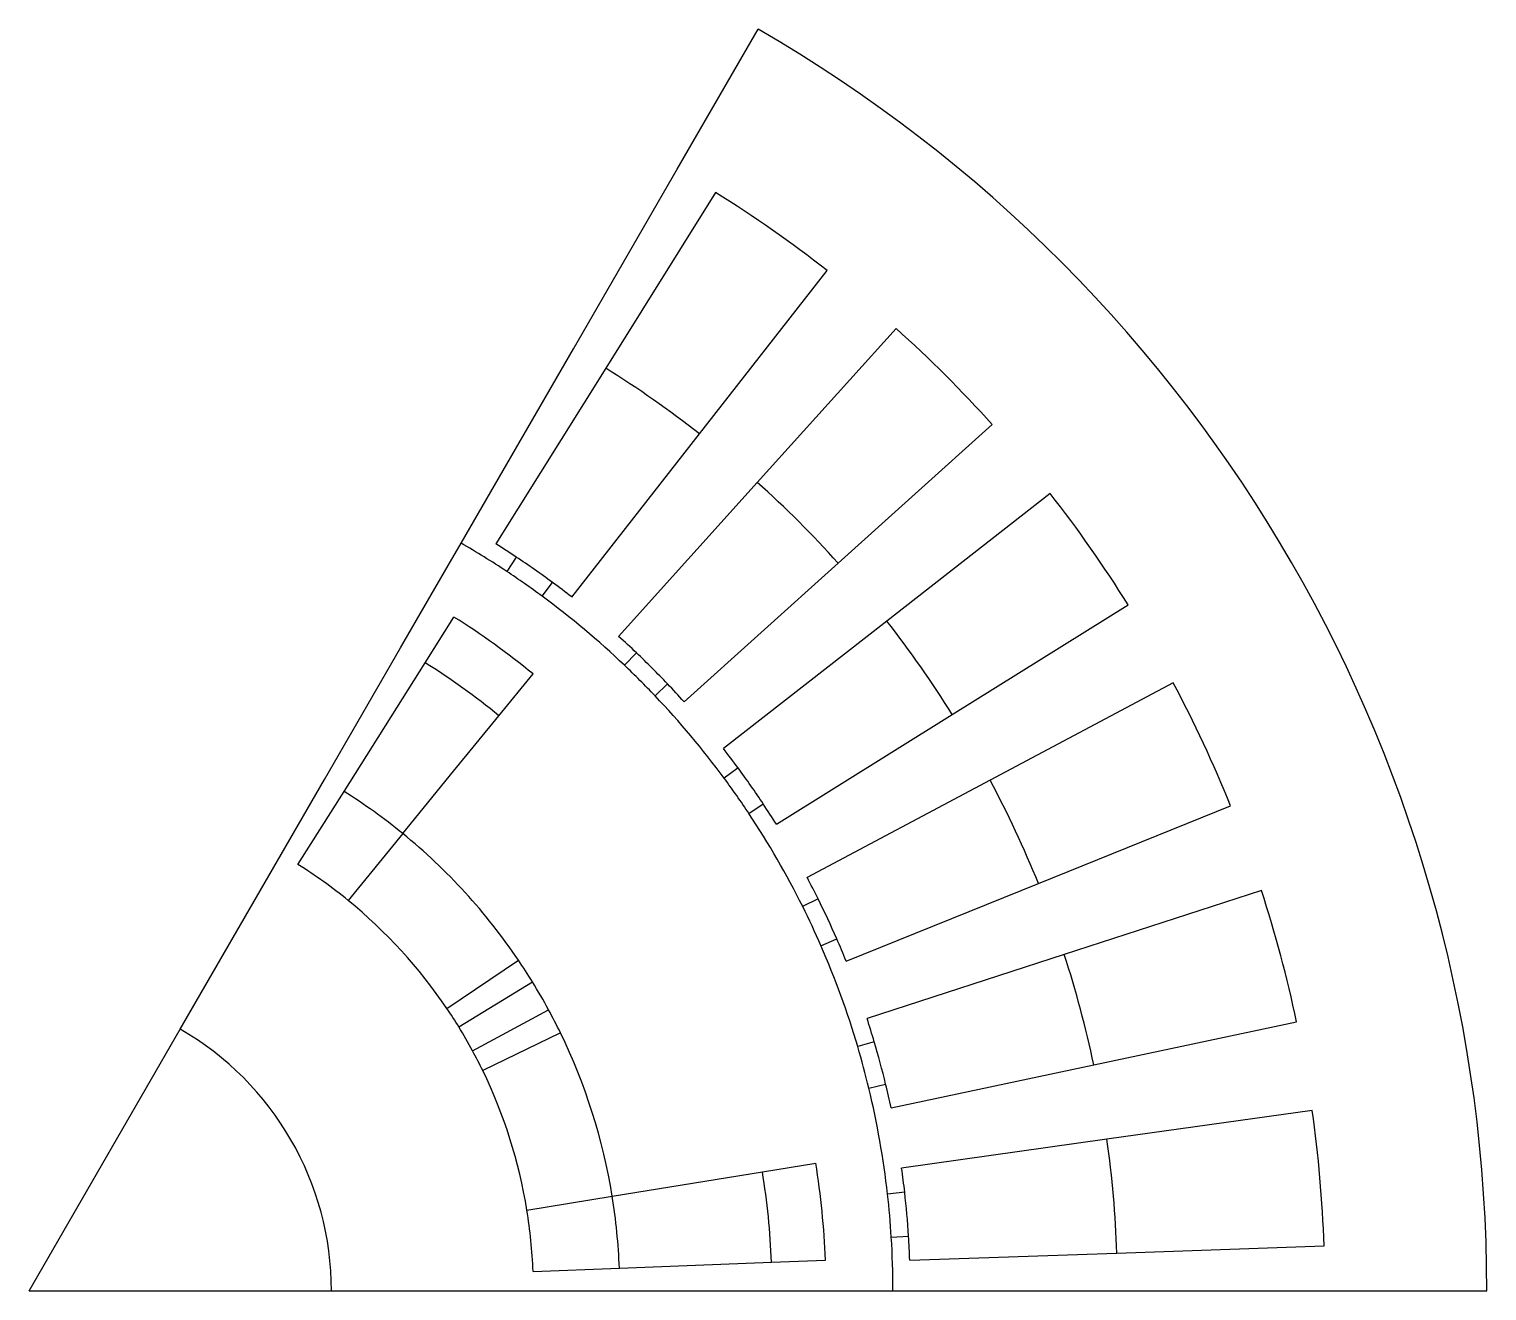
# Model space of a CAD drawing. Extents: x 0 to 67.5, y 0 to 58.5.
import ezdxf

# ---------------------------------------------------------------- set-up
doc = ezdxf.new("R2010")
doc.units = 0
doc.layers.add('default', color=7, linetype='CONTINUOUS')
doc.layers.add('layer1', color=7, linetype='CONTINUOUS')

msp = doc.modelspace()

# ---------------------------------------------------------------- linework, layer by layer
at = {"layer": 'default'}
for p, q in [((30, 51.962), (33.75, 58.457)), ((25.2, 43.648), (30, 51.962)), ((20.4, 35.334), (25.2, 43.648)), ((26.702, 42.745), (21.616, 34.603)), ((37.459, 33.719), (44.594, 40.142)), ((25.123, 32.147), (31.035, 39.711)), ((33.719, 37.459), (27.296, 30.324)), ((20, 34.641), (20.4, 35.334)), ((19.4, 33.602), (20, 34.641)), ((18.45, 31.956), (19.4, 33.602)), ((17.2, 29.791), (18.45, 31.956)), ((42.745, 26.702), (50.887, 31.788)), ((39.711, 31.035), (32.147, 25.123)), ((13.676, 23.687), (17.2, 29.791)), ((14.581, 23.141), (18.339, 29.104)), ((11.676, 20.223), (13.676, 23.687)), ((44.497, 23.668), (36.022, 19.159)), ((46.733, 18.874), (55.634, 22.469)), ((7, 12.124), (11.676, 20.223)), ((57.061, 18.549), (47.931, 15.581)), ((0, 0), (7, 12.124)), ((39.91, 8.477), (49.3, 10.472)), ((49.909, 7.021), (40.402, 5.684)), ((26.998, 4.384), (33.955, 5.514)), ((33.955, 5.514), (36.423, 5.915)), ((34.374, 1.33), (36.872, 1.426)), ((40.775, 1.418), (50.37, 1.752)), ((27.331, 1.057), (34.374, 1.33)), ((0, 0), (14, 0)), ((14, 0), (23.352, 0)), ((23.352, 0), (27.352, 0)), ((27.352, 0), (34.4, 0)), ((34.4, 0), (36.9, 0)), ((36.9, 0), (38.8, 0)), ((38.8, 0), (40, 0)), ((40, 0), (40.8, 0)), ((40.8, 0), (50.4, 0)), ((50.4, 0), (60, 0)), ((60, 0), (67.5, 0))]:
    msp.add_line(p, q, dxfattribs=at)
for radius, start, end in [(67.5, 0, 60), (40, 56.43239, 60), (40.8, 56.43239, 58.00803), (40.8, 51.99197, 53.56761), (40, 46.43239, 53.56761), (40.8, 46.43239, 48.00803), (40.8, 41.99197, 43.56761), (40, 36.43239, 43.56761), (40.8, 36.43239, 38.00803), (40.8, 31.99197, 33.56761), (40, 26.43239, 33.56761), (40.8, 26.43239, 28.00803), (40.8, 21.99197, 23.56761), (40, 16.43239, 23.56761), (40.8, 16.43239, 18.00803), (14, 360, 60), (40.8, 11.99197, 13.56761), (40, 6.43239, 13.56761), (40.8, 6.43239, 8.00803), (40, 360, 3.56761), (40.8, 1.99197, 3.56761)]:
    msp.add_arc((0, 0), radius, start, end, dxfattribs=at)
at = {"layer": 'layer1'}
for p, q in [((31.788, 50.887), (26.702, 42.745)), ((31.035, 39.711), (36.946, 47.275)), ((40.142, 44.594), (33.719, 37.459)), ((47.275, 36.946), (39.711, 31.035)), ((22.559, 33.996), (22.117, 33.329)), ((30.324, 27.296), (37.459, 33.719)), ((23.755, 32.182), (24.23, 32.826)), ((18.339, 29.104), (19.671, 31.219)), ((28.12, 29.562), (27.568, 28.982)), ((21.753, 26.649), (23.334, 28.586)), ((28.982, 27.568), (29.562, 28.12)), ((52.973, 28.176), (44.497, 23.668)), ((19.651, 24.074), (21.753, 26.649)), ((34.603, 21.616), (42.745, 26.702)), ((17.296, 21.189), (19.651, 24.074)), ((32.826, 24.23), (32.182, 23.755)), ((12.449, 19.757), (14.581, 23.141)), ((33.329, 22.117), (33.996, 22.559)), ((17.296, 21.189), (14.766, 18.09)), ((37.831, 15.279), (46.733, 18.874)), ((36.535, 18.162), (35.818, 17.806)), ((36.664, 15.993), (37.397, 16.313)), ((47.931, 15.581), (38.801, 12.613)), ((19.34, 13.087), (22.653, 15.328)), ((19.895, 12.226), (23.303, 14.32)), ((20.536, 11.117), (24.053, 13.021)), ((49.3, 10.472), (58.691, 12.466)), ((24.601, 11.954), (21.003, 10.206)), ((39.133, 11.542), (38.366, 11.315)), ((38.884, 9.384), (39.661, 9.571)), ((59.415, 8.359), (49.909, 7.021)), ((23.05, 3.743), (26.998, 4.384)), ((40.543, 4.571), (39.748, 4.481)), ((39.922, 2.489), (40.721, 2.539)), ((50.37, 1.752), (59.964, 2.086)), ((23.334, 0.903), (27.331, 1.057))]:
    msp.add_line(p, q, dxfattribs=at)
for radius, start, end in [(60, 51.99197, 58.00803), (60, 41.99197, 48.00803), (50.4, 51.99197, 58.00803), (50.4, 41.99197, 48.00803), (60, 31.99197, 38.00803), (40.8, 53.56761, 56.43239), (40, 53.56761, 56.43239), (36.9, 50.7763, 57.78496), (50.4, 31.99197, 38.00803), (34.4, 50.7763, 57.78496), (40.8, 43.56761, 46.43239), (40, 43.56761, 46.43239), (60, 21.99197, 28.00803), (40, 33.56761, 36.43239), (40.8, 33.56761, 36.43239), (50.4, 21.99197, 28.00803), (27.352, 50.7763, 57.78496), (27.352, 34.08482, 50.7763), (23.352, 50.7763, 57.78496), (60, 11.99197, 18.00803), (23.352, 34.08482, 50.7763), (40, 23.56761, 26.43239), (40.8, 23.56761, 26.43239), (50.4, 11.99197, 18.00803), (27.352, 31.57109, 34.08482), (27.352, 28.42891, 31.57109), (23.352, 31.57109, 34.08482), (27.352, 25.91518, 28.42891), (23.352, 28.42891, 31.57109), (27.352, 9.2237, 25.91518), (40.8, 13.56761, 16.43239), (23.352, 25.91518, 28.42891), (40, 13.56761, 16.43239), (23.352, 9.2237, 25.91518), (60, 1.99197, 8.00803), (50.4, 1.99197, 8.00803), (34.4, 2.21504, 9.2237), (36.9, 2.21504, 9.2237), (27.352, 2.21504, 9.2237), (40, 3.56761, 6.43239), (40.8, 3.56761, 6.43239), (23.352, 2.21504, 9.2237)]:
    msp.add_arc((0, 0), radius, start, end, dxfattribs=at)

doc.saveas('drawing.dxf')
